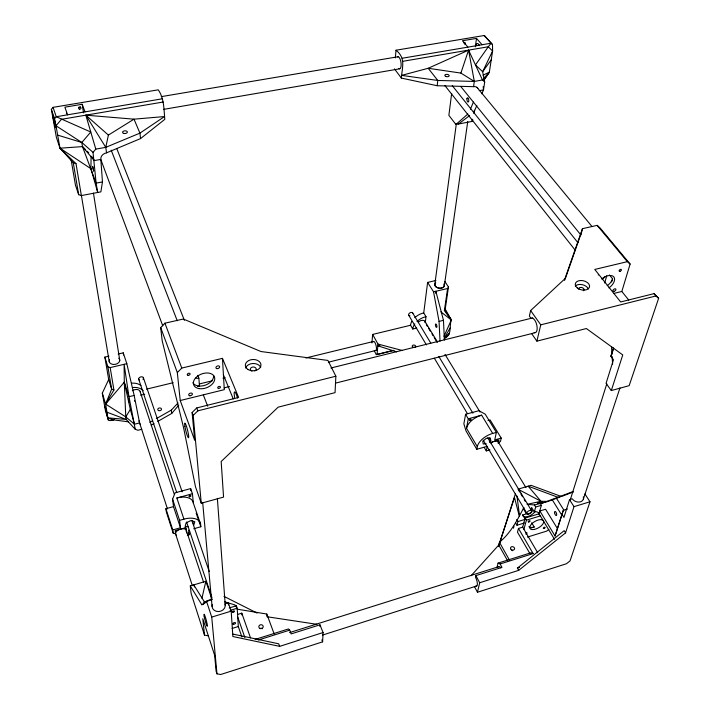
<?xml version="1.0" encoding="UTF-8"?>
<svg xmlns="http://www.w3.org/2000/svg" width="710" height="710" viewBox="0 0 710 710"><rect width="100%" height="100%" fill="white"/><g stroke="black" fill="none" stroke-linecap="round" stroke-linejoin="round"><path stroke-width="1.06" d="M53.046 107.352L56.25 116.733L90.782 132.024L81.819 142.488L82.484 146.606L94.288 160.584L100.838 159.395A6.567 5.396 -15 0 1 106.544 152.836L140.553 138.583L164.809 119.351C163.841 109.225 164.267 98.601 158.268 89.824L53.046 107.352L51.36 109.367L54.546 118.765L56.001 125.785L81.819 142.488L93.019 152.348L96.116 183.127L97.705 192.472L90.942 168.723L91.075 156.173M435.825 293.47L435.851 291.26L443.466 320.325L444.398 340.046M487.992 420.56L490.131 419.974L501.224 438.105L500.497 441.354L498.287 443.244L498.376 442.428A5.156 2.742 -30.2 0 0 495.624 441.017L493.228 441.691A5.156 2.742 -30.2 0 0 490.965 443.12M319.882 626.442L319.953 624.818L291.127 633.915L289.698 630.152L288.5 628.945L255.112 639.426M208.207 635.841L204.489 635.068L202.803 618.721L214.633 655.25L216.115 671.234L216.949 673.843L220.73 674.5L322.615 641.858L323.077 632.548L319.953 624.818M335.865 376.22L335.049 392.648L278.16 407.158L221.174 461.5L223.561 497.098L201.258 503.221L195.463 486.714L183.597 427.748L162.199 340.853L160.682 327.603L164.924 323.192L183.304 319.03L260.969 351.53L327.913 360.431L335.865 376.22L197.824 410.841L193.182 415.412L201.258 503.221M538.491 514.564A7.437 3.532 -29.7 0 0 534.808 511.812L534.31 511.928L531.595 507.428L531.186 509.904A3.355 1.606 -29.8 0 1 530.956 512.833A3.355 1.606 -29.8 0 1 526.394 513.836L522.587 515.123A7.411 3.55 -29.8 0 0 528.036 516.418A7.411 3.55 -29.8 0 0 535.242 511.289M371.942 342.939L372.635 334.437L410.558 325.26A12.7 8.014 -31.1 0 1 411.8 321.426M395.372 57.892L396.002 50.215L484.3 35.5L492.483 44.535L492.598 50.996L489.341 72.189L483.803 80.239M372.635 334.437L377.977 344.057L377.045 354.565L376.3 354.592L374.25 350.829M477.803 88.422A6.079 4.366 -42.3 0 0 473.561 86.673L437.183 85.724L401.372 78.091C402.162 67.033 406.005 58.184 396.002 50.215M186.357 531.683L186.171 530.015A5.698 3.195 -19.9 0 0 182.053 528.799L179.222 529.589A5.698 3.195 -19.9 0 0 175.636 532.97L175.548 533.858A5.698 3.195 -19.9 0 0 176.479 535.26M437.183 85.724L437.795 80.461L428.183 68.275L401.611 75.375L437.795 80.461L474.316 81.428L482.472 79.973L484.69 82.032L483.501 89.886L481.833 93.791M418.252 322.189A4.659 2.938 -31 0 1 422.991 320.343A4.659 2.938 -31 0 1 425.219 322.784L426.018 316.678L423.728 312.933L427.615 282.402L435.904 280.486M451.666 93.418L448.871 115.348L455.918 124.49L471.964 121.437L472.913 119.999M434.831 284.328L456.379 123.434M475.336 46.816L476.516 38.402L462.45 40.745L467.908 47.135M444.353 285.633L467.748 121.508M473.561 86.673L474.316 81.428L468.565 50.135L428.183 68.275L460.888 73.086L474.316 81.428M444.673 337.809C452.172 335.883 449.164 325.411 451.32 319.979L444.38 310.598L447.602 288.508L448.463 287L444.921 281.542M471.964 121.437L472.283 119.262M444.38 310.598L445.232 309.09L448.463 287M473.872 113.476L474.351 110.21M100.838 159.395L102.462 181.938L100.873 191.869L81.357 195.578L78.677 194.682L75.455 185.15L71.106 159.679M501.224 438.105L494.737 439.916L496.37 432.408L485.241 414.196L478.904 410.699L465.6 414.294L463.861 423.826L466.026 430.961L476.774 449.288L487.255 446.341L486.288 450.903L489.927 449.883M476.774 449.288L477.306 446.661L466.514 428.325L468.28 418.802L465.6 414.294M106.544 152.836L105.763 147.343L108.399 135.086L134.004 119.173L164.551 116.546L139.932 133.125L105.763 147.343L95.814 149.127L93.019 152.348M498.287 443.244L499.006 440.005L489.865 442.561M628.776 300.09L621.827 291.464L630.116 264.04L599.923 227.795L597.145 225.363L582.457 228.682L564.938 278.755L530.627 310.554L529.385 316.092L531.044 318.453A7.499 3.31 75.7 0 1 536.822 325.162A7.499 3.31 75.7 0 1 534.133 332.546M496.938 567.565L498.065 563.11L500.106 563.971L501.979 567.361L475.886 575.597L475.505 577.248A5.884 1.881 71.7 0 1 477.351 583.514A5.884 1.881 71.7 0 1 476.019 585.901M201.933 598.264L205.864 581.304L190.28 585.91L191.159 593.604L204.489 635.068M584.898 493.947L589.992 501.775L570.05 560.891L566.42 563.749L477.448 592.255L479.694 582.75L475.886 575.597M630.116 264.04L627.356 261.662L594.776 269.445L620.664 301.972L653.981 293.647L658.64 298.28L629.166 385.654L611.31 390.562L622.759 354.929L586.371 328.535L536.893 341.155L540.754 324.843L530.627 310.554M471.12 575.703L498.766 545.031L499.449 542.28C510.605 532.979 516.845 521.034 523.297 508.591L526.323 513.676M564.53 280.406L564.938 278.755M515.487 493.574L498.988 545.138M580.851 235.028L582.457 228.682M513.463 528.204L513.996 526.172M524.353 523.013L516.986 525.258L517.972 521.53L516.756 519.463M557.501 528.693L545.591 509.247L539.866 510.987L539.059 513.8L525.151 518.025L522.684 527.157L518.469 528.444L517.475 532.154L529.926 553.587M523.927 529.278L526.412 520.155L525.151 518.025M534.31 511.928L535.677 507.029L534.426 504.979L527.077 504.331L541.002 501.304L548.235 501.402L534.426 504.979M539.05 513.463L541.375 505.316L540.115 503.266M604.68 283.033L606.739 275.799M611.674 281.95L612.579 278.852L609.482 275.001M539.866 510.987L555.06 536.006L563.287 510.357L567.423 509.097M611.31 390.562L606.056 383.347L613.467 359.748L610.866 356.296L613.44 348.015M563.287 510.357L555.06 536.006M612.677 351.441L613.644 348.335M583.327 496.876A6.141 4.642 19.7 0 1 579.75 501.979A6.141 4.642 19.7 0 1 572.287 498.802L569.535 499.636L563.953 517.413L561.876 514.067M570.201 500.044L606.793 383.844M479.694 582.75L518.699 570.343L565.559 532.882L573.991 506.656L569.535 499.636M498.447 546.336L514.493 497.506L519.383 516.463M583.363 499.148L619.963 387.926M460.888 73.086L468.565 50.135L482.472 79.973M565.213 278.915L581.632 231.957M610.866 356.296L612.357 352.48M186.632 533.033L186.029 527.61L175.219 530.636L175.618 533.84L173.178 533.139L172.77 529.926L180.473 527.77L173.506 506.629L172.583 499.148L175.121 492.802L190.635 488.604L192.419 493.752L193.377 503.221L200.602 524.158L200.85 526.758L193.732 528.755M470.402 109.233L473.41 102.089M473.898 112.34L476.818 105.506M443.963 336.363L451.32 319.979L445.232 309.09M128.474 421.838L113.467 419.858L109.952 420.56L108.266 419.938L105.4 410.362L102.311 393.154L108.683 379.522L104.858 357.103L108.941 356.154M444.309 338.067L450.078 328.055M104.858 357.103L107.858 366.715L110.174 367.594L113.928 389.985L105.604 404.088L108.266 419.938M135.246 429.284L126.176 419.433L125.776 416.903L130.347 409.413L124.285 382.193L124.117 364.328L128.963 396.704L135.246 429.284L137.953 430.269L141.778 429.31M134.572 401.185L134.563 400.697M483.954 79.999L489.341 72.189L482.986 75.198M491.24 59.809L482.667 71.71L484.69 82.032M524.131 507.819L523.297 508.591M54.546 118.765L56.25 116.733L162.448 98.779M157.726 421.429L171.722 413.46L178.796 405.153M118.135 354.024L123.247 352.843L126.815 363.689L134.163 395.443L128.963 396.704L124.285 382.193L105.604 404.088L125.776 416.903L134.483 424.216L139.604 422.938A5.218 3.337 -18.2 0 0 140.527 424.438M483.43 78.783L489.341 72.189M444.176 339.211L449.226 333.638L446.191 336.425M156.36 418.616L171.341 410.114L178.041 402.907M206.619 581.694L205.864 581.304L211.988 599.32M177.322 372.564L181.769 368.073L222.452 358.355L238.631 397.467L196.732 407.939L192.108 412.51L194.691 440.289L180.225 400.538L177.322 372.564L160.682 327.603M455.918 124.49L467.881 114.017M489.359 441.868L490.77 440.661L490.326 437.981L486.315 438.318L482.764 441.345L483.244 444.016L486.235 443.759M548.83 529.403L546.718 531.107L527.388 537.088M518.699 570.343L517.421 568.089L564.184 530.645L565.559 532.882M458.536 123.984L469.629 115.579M190.28 585.91L201.817 604.734L206.539 601.37L212.104 599.702M151.195 425.157L153.999 423.559M149.81 422.343L152.614 420.746M204.125 603.127L206.424 602.328M203.726 602.311L211.784 598.983M541.952 503.292L573.21 491.489M549.256 501.003L560.438 496.831M573.485 491.853L561.459 496.53L531.053 485.32L517.972 489.181L541.002 501.304L528.151 486.172L558.406 497.444M212.246 604.698A6.638 5.742 -11.3 0 0 218.795 611.558A6.638 5.742 -11.3 0 0 224.999 603.846L228.309 602.843L231.185 611.159L232.88 636.533L279.66 646.357L323.077 632.548M322.491 635.086L476.792 585.928M517.421 568.089L519.48 567.441M258.254 640.047L289.698 630.152M500.106 563.971L533.13 553.587L518.469 528.444M289.556 632.601L498.571 566.731M498.065 563.11L530.965 552.779L533.13 553.587M232.072 628.457L238.294 626.531L237.211 608.239L236.35 605.781L229.179 607.955M531.071 527.983L534.213 527.015L531.683 522.773M237.868 614.363L241.79 613.165L250.515 637.899M517.972 521.53L525.276 519.312L522.604 514.803M230.031 610.422L237.211 608.239M526.412 520.155L540.337 515.913M216.949 673.843L211.731 617.088L231.185 611.159M573.991 506.656L589.992 501.775M535.677 507.029L541.375 505.316M201.817 604.734L203.663 604.183M187.351 535.198L189.135 534.692L188.638 530.184M180.473 527.77L179.595 520.35L183.917 519.143A16.286 9.168 -20 0 1 200.602 524.158M477.306 446.661A14.795 7.899 -30.2 0 1 492.704 433.428L496.37 432.408M173.178 533.139L166.344 511.937L165.918 508.706L173.506 506.629M183.917 519.143L176.852 497.985L192.419 493.752M468.28 418.802L481.628 415.181L492.704 433.428M335.803 383.063L534.683 332.83M540.754 324.843L655.907 295.964L658.64 298.28M109.952 420.56L114.23 419.495M376.3 354.592L393.242 350.394M377.045 354.565L394.014 350.358M330.94 368.002L532.757 317.902M224.138 387.882L229.508 386.559M328.393 362.18L376.761 350.252M180.225 400.538L224.298 389.657L222.452 358.355M613.662 293.478L621.827 291.464M197.584 386.409L199.51 385.938L198.844 378.155L197.753 375.333M440.031 341.128L439.055 321.399L443.466 320.325M140.731 395.177L144.725 394.21M410.558 325.26L412.785 329.014L416.672 328.073M199.315 383.959L212.228 380.808M222.984 378.19L225.141 377.658M305.832 357.973L373.62 341.439M146.5 389.16L173.196 382.699M110.174 367.594L126.815 363.689M427.615 282.402L433.553 291.801L447.602 288.508M102.462 181.938L96.116 183.127L82.484 146.606L59.995 148.195L56.401 137.412L51.36 109.367M479.214 90.658L483.501 89.886L483.173 86.593M163.717 109.358L399.739 68.808M163.211 102.018L61.442 119.315L56.001 125.785L59.995 148.195L73.263 162.785L76.014 163.673L81.357 195.578M402.836 61.3L488.276 46.78L491.134 43.212L484.3 35.5M379.921 345.433L377.827 345.788L396.659 351.876M161.285 96.631L398.381 56.694M402.162 58.247L491.134 43.212L492.483 44.535M85.031 111.869L82.182 104.272L64.876 107.166L67.583 114.816M198.844 378.155L198.054 378.279A10.588 7.056 -20.9 0 1 195.543 378.164M274.193 634.012L266.8 614.043L236.989 609.136M266.862 616.724L316.953 624.312M233.04 634.119L278.719 643.81L279.66 646.357M377.977 344.057L402.242 350.474M188.097 526.891L185.203 526.057L186.144 522.755L190.963 520.563L194.806 521.699L193.848 524.992L192.401 520.741M224.458 601.76L235.045 604.973L235.596 606.553M57.67 135.113L81.819 142.488M113.467 419.858L108.053 417.87L126.176 419.433L107.05 412.244M113.928 389.985L111.656 389.107L108.683 379.522M223.952 596.365L257.127 613.085M90.942 168.723L59.995 148.195L76.014 163.673M440.874 311.867L451.32 319.979L447.797 314.406M108.399 135.086L85.821 115.171L134.004 119.173L139.932 133.125L140.553 138.583M82.484 146.606L85.617 149.703M87.179 151.257L88.741 152.801M476.516 38.402L482.063 44.739M597.145 225.363L627.356 261.662M653.981 293.647L655.907 295.964M477.005 87.374L592.034 226.57M460.79 86.522L580.283 234.264M452.261 85.644L577.949 242.74M444.815 85.475L575.597 250.657M394.467 68.87L401.372 78.091M531.595 333.531L536.893 341.155M445.445 310.687L446.617 312.551M556.329 498.065L563.829 510.046M204.924 602.692L193.759 584.88L194.531 586.957M551.99 499.37L561.761 515.069M105.763 147.343L85.821 115.171L95.814 149.127M424.891 321.302L437.529 342.096M444.992 354.388L480.031 412.04M496.689 439.454L525.977 487.655M426.346 324.63L427.464 326.476M428.583 328.322L430.269 331.091M431.946 333.86L433.064 335.706M434.192 337.561L436.987 342.176M539.059 513.8L554.501 539.307M489.11 437.892L490.77 440.661M412.599 312.87L430.801 343.152M438.771 356.402L472.904 413.184M487.699 437.786L531.506 510.659M518.54 490.131L519.676 492.021M520.821 493.92L522.524 496.76M524.228 499.6L525.373 501.491M408.791 315.373L426.408 344.9M434.36 358.23L467.313 413.477M483.217 440.147L526.962 513.481M484.131 447.264L486.288 450.903M522.684 527.157L537.71 552.744M515.779 523.199L516.986 525.258M92.158 156.945L94.288 160.584M499.449 542.28L509.443 560.03M498.766 545.031L507.677 560.891M474.431 586.531L477.448 592.255M223.428 374.889L233.244 398.905M321.843 639.932L322.615 641.858M116.697 148.399L184.378 320.325M111.204 150.192L177.243 320.76M203.309 394.84L207.684 406.218M164.924 323.192L181.769 368.073M196.732 407.939L197.824 410.841M101.077 160.238L162.776 325.846M192.108 412.51L193.182 415.412M237.735 617.105L244.861 637.536M238.294 626.531L241.924 636.985M196.164 513.161L200.85 526.758M143.331 377.569L182.15 491.826M191.895 520.51L209.21 571.488M138.672 379.131L176.719 492.589M186.579 522.01L211.944 597.651M188.434 532.589L189.135 534.692M140.154 391.769L174.323 494.382M185.132 526.847L185.834 528.941M186.535 531.036L203.619 582.342M206.539 601.37L211.731 617.088M172.583 499.148L179.595 520.35M138.938 420.888L167.445 508.857M175.29 533.059L192.339 585.67M165.918 508.706L172.77 529.926M102.311 393.154L105.604 404.088L111.656 389.107L107.858 366.715M130.347 409.413L134.483 424.216M134.163 395.443L139.604 422.938M433.553 291.801L439.055 321.399M73.263 162.785L78.677 194.682M81.384 195.392L109.304 362.064M93.454 193.129L119.795 360.618M82.182 104.272L83.514 112.89M123.247 352.843L123.567 354.982M516.942 495.997L519.498 515.345M171.341 410.114L171.722 413.46M190.635 488.604L190.848 490.716M202.687 502.565L212.068 606.402M217.375 498.393L225.274 605.523M228.309 602.843L228.46 605M611.487 346.649L611.976 354.272M612.118 356.447L612.606 364.07M236.35 605.781L236.465 607.751M241.79 613.165L241.888 614.966M124.285 382.193L125.776 416.903M266.8 614.043L266.836 615.827M176.852 497.985A16.028 9.265 -19.7 0 1 193.377 503.221M466.514 428.325A14.582 8.005 -30.3 0 1 481.628 415.181M443.945 283.964A4.801 3.204 7.3 0 1 442.294 287.834A4.801 3.204 7.3 0 1 436.162 286.991A4.801 3.204 7.3 0 1 435.718 282.837M397.502 56.96A6.097 2.183 81.9 0 1 401.043 62.968A6.097 2.183 81.9 0 1 398.816 68.515M475.549 46.505A5.831 2.467 83.2 0 1 479.321 45.156M464.091 42.227A1.101 0.817 -45.2 0 1 463.967 42.476M463.808 42.982A1.101 0.817 -45.1 0 1 465.236 42.831A1.101 0.817 -45.1 0 1 464.775 44.286M66.376 113.103A6.488 0.515 77.4 0 1 66.66 113.795M80.283 106.775A1.189 1.021 -11 0 1 78.473 107.299M118.783 358.23A5.325 3.728 -8.6 0 1 115.082 364.39A5.325 3.728 -8.6 0 1 109.526 359.721M133.098 387.456A13.987 9.194 -17.5 0 1 143.278 390.766M132.344 390.74A5.103 3.364 -17.7 0 1 137.296 389.541A5.103 3.364 -17.7 0 1 140.181 391.849M131.687 383.16A13.934 9.203 -17.5 0 1 140.899 385.557M414.764 317.698A12.7 8.014 -31.1 0 1 423.728 312.933M412.785 329.014A12.744 8.005 -31 0 1 414.862 323.902M417.027 321.452A12.744 8.005 -31 0 1 426.018 316.678M373.229 341.803A4.668 1.402 76.2 0 1 376.043 345.442A4.668 1.402 76.2 0 1 375.457 350.429M444.185 284.595A4.801 3.204 7.2 0 1 438.745 288.118A4.801 3.204 7.2 0 1 435.478 283.015M234.646 397.52A8.121 1.393 76 0 1 234.699 391.893A8.121 1.393 76 0 1 237.513 397.973M213.683 375.67A11.094 7.331 -21 0 1 203.628 385.672L200.868 386.089A11.094 7.331 -21 0 1 192.889 382.69M245.669 368.02A7.801 5.662 -1.8 0 1 252.938 363.511A7.801 5.662 -1.8 0 1 260.694 367.327M251.926 371.037A2.92 2.121 -1.8 0 1 250.958 367.878A2.92 2.121 -1.8 0 1 255.431 367.673A2.92 2.121 -1.8 0 1 254.846 370.904M259.922 628.625A2.192 1.953 -7.3 0 1 262.576 628.749M139.542 380.134A2.476 1.66 -18 0 1 139.213 377.791A2.476 1.66 -18 0 1 142.603 376.974A2.476 1.66 -18 0 1 142.932 379.317M612.579 278.852A10.135 5.786 -36.7 0 1 607.21 285.713M605.195 276.545A9.683 5.582 -36.8 0 1 602.178 279.358M575.233 286.041A7.251 4.659 12.8 0 1 582.369 284.71A7.251 4.659 12.8 0 1 588.288 288.952M578.774 289.343A2.716 1.748 12.8 0 1 582.093 287.621A2.716 1.748 12.8 0 1 583.256 290.745M601.823 278.817A10.153 5.778 -36.7 0 1 613.848 276.953A10.153 5.778 -36.7 0 1 608.958 287.905M598.228 274.788A1.784 1.029 -36.7 0 1 598.397 275.001M542.458 519.312A7.774 3.656 -29.7 0 1 542.342 520.412M534.213 527.015A7.774 3.656 -29.7 0 1 528.897 526.598M525.675 532.873A1.349 0.63 -29.4 0 1 526.989 532.97A1.349 0.63 -29.4 0 1 525.879 534.177M498.5 566.917A5.849 2.006 71.3 0 1 500.861 567.929M511.697 550.339A2.077 1.677 19.1 0 1 512.709 550.729M409.972 315.826A2.281 1.455 -30.9 0 1 408.676 314.326A2.281 1.455 -30.9 0 1 411.063 312.435A2.281 1.455 -30.9 0 1 412.776 313.625M92.646 166.433L93.684 171.021L92.646 166.433M105.16 407.052L107.45 416.521L105.16 407.052M492.598 50.996L482.667 71.71L475.478 64.956L488.276 46.78L492.598 50.996M128.546 398.78L129.424 402.446L128.608 398.86M542.218 501.97L537.346 503.026L542.218 501.97M189.517 496.76A1.029 0.604 -20.2 0 0 190.946 495.828A1.029 0.604 -20.2 0 0 189.41 495.704A1.029 0.604 -20.2 0 0 189.517 496.76M469.913 420.48A0.941 0.524 -30.1 0 0 471.094 419.441A0.941 0.524 -30.1 0 0 469.727 419.557A0.941 0.524 -30.1 0 0 469.913 420.48M466.949 98.788A2.148 0.887 81.8 0 0 468.076 102.045A2.148 0.887 81.8 0 0 468.52 98.903A2.148 0.887 81.8 0 0 466.949 98.788M445.756 76.396A2.165 1.154 5.6 0 0 449.164 75.793A2.165 1.154 5.6 0 0 446.111 74.417A2.165 1.154 5.6 0 0 445.756 76.396M123.709 133.382A2.396 1.349 -3.9 0 0 127.365 132.113A2.396 1.349 -3.9 0 0 123.851 131.03A2.396 1.349 -3.9 0 0 123.709 133.382M53.206 117.94A6.514 0.444 77.3 0 0 55.77 127.738A6.514 0.444 77.3 0 0 54.12 118.508A6.514 0.444 77.3 0 0 53.206 117.94M79.36 109.091A1.189 1.021 -11.1 0 0 80.984 107.92A1.189 1.021 -11.1 0 0 79.085 107.343A1.189 1.021 -11.1 0 0 79.36 109.091M158.667 410.584A1.873 1.385 -7.8 0 0 161.489 409.244A1.873 1.385 -7.8 0 0 158.72 408.179A1.873 1.385 -7.8 0 0 158.667 410.584M412.936 347.199A1.731 1.225 6.8 0 0 415.678 346.515A1.731 1.225 6.8 0 0 413.282 345.104A1.731 1.225 6.8 0 0 412.936 347.199M435.443 324.914A1.739 0.621 76.3 0 0 436.561 327.408A1.739 0.621 76.3 0 0 436.535 324.807A1.739 0.621 76.3 0 0 435.443 324.914M189.721 395.745A1.926 1.251 -20.3 0 0 192.401 393.961A1.926 1.251 -20.3 0 0 189.526 393.535A1.926 1.251 -20.3 0 0 189.721 395.745M199.146 388.636A11.12 7.322 -21 0 0 214.748 378.323A11.12 7.322 -21 0 0 198.267 375.661A11.12 7.322 -21 0 0 199.146 388.636M184.893 426.355A7.579 0.923 76 0 0 188.425 437.786A7.579 0.923 76 0 0 186.739 427.189A7.579 0.923 76 0 0 184.893 426.355M247.888 369.422A7.828 5.662 -1.8 0 0 260.801 366.245A7.828 5.662 -1.8 0 0 250.763 359.792A7.828 5.662 -1.8 0 0 247.888 369.422M188.052 375.297A1.473 0.976 -20.3 0 0 190.102 373.93A1.473 0.976 -20.3 0 0 187.893 373.575A1.473 0.976 -20.3 0 0 188.052 375.297M218.44 388.388A1.429 0.932 -21.7 0 0 220.446 387.056A1.429 0.932 -21.7 0 0 218.343 386.737A1.429 0.932 -21.7 0 0 218.44 388.388M216.923 368.632A1.944 1.296 -21.8 0 0 219.647 366.813A1.944 1.296 -21.8 0 0 216.781 366.333A1.944 1.296 -21.8 0 0 216.923 368.632M260.002 628.439A2.201 1.953 -7.2 0 0 263.197 626.522A2.201 1.953 -7.2 0 0 259.807 625.066A2.201 1.953 -7.2 0 0 260.002 628.439M233.537 624.276A1.482 0.728 -21.6 0 0 235.596 622.981A1.482 0.728 -21.6 0 0 233.457 622.972A1.482 0.728 -21.6 0 0 233.537 624.276M204.143 616.156A6.221 0.586 75.1 0 0 207.071 626.149A6.221 0.586 75.1 0 0 205.811 618.587A6.221 0.586 75.1 0 0 204.143 616.156M232.933 612.233A1.127 0.559 -21.6 0 0 234.504 611.239A1.127 0.559 -21.6 0 0 232.871 611.221A1.127 0.559 -21.6 0 0 232.933 612.233M614.043 291.357A1.748 0.976 -36.6 0 0 615.881 289.165A1.748 0.976 -36.6 0 0 613.325 289.795A1.748 0.976 -36.6 0 0 614.043 291.357M577.337 287.967A7.277 4.651 12.7 0 0 589.344 287.452A7.277 4.651 12.7 0 0 580.602 280.503A7.277 4.651 12.7 0 0 577.337 287.967M619.963 271.318A1.34 0.763 -37.3 0 0 621.374 269.623A1.34 0.763 -37.3 0 0 619.431 270.084A1.34 0.763 -37.3 0 0 619.963 271.318M511.04 549.345A2.086 1.677 19 0 0 514.51 549.123A2.086 1.677 19 0 0 512.141 546.656A2.086 1.677 19 0 0 511.04 549.345M554.572 512.7A2.121 0.861 71.1 0 0 556.303 515.504A2.121 0.861 71.1 0 0 556.001 512.265A2.121 0.861 71.1 0 0 554.572 512.7M533.68 529.527A7.783 3.648 -29.7 0 0 543.727 521.415A7.783 3.648 -29.7 0 0 532.819 522.871A7.783 3.648 -29.7 0 0 533.68 529.527M543.816 528.48A1.003 0.47 -29.8 0 0 545.111 527.432A1.003 0.47 -29.8 0 0 543.709 527.628A1.003 0.47 -29.8 0 0 543.816 528.48M528.755 521.983A1.029 0.488 -29.6 0 0 530.068 520.918A1.029 0.488 -29.6 0 0 528.622 521.113A1.029 0.488 -29.6 0 0 528.755 521.983M528.196 513.783A2.68 1.287 -29.8 0 0 531.639 510.969A2.68 1.287 -29.8 0 0 527.867 511.457A2.68 1.287 -29.8 0 0 528.196 513.783"/></g></svg>
